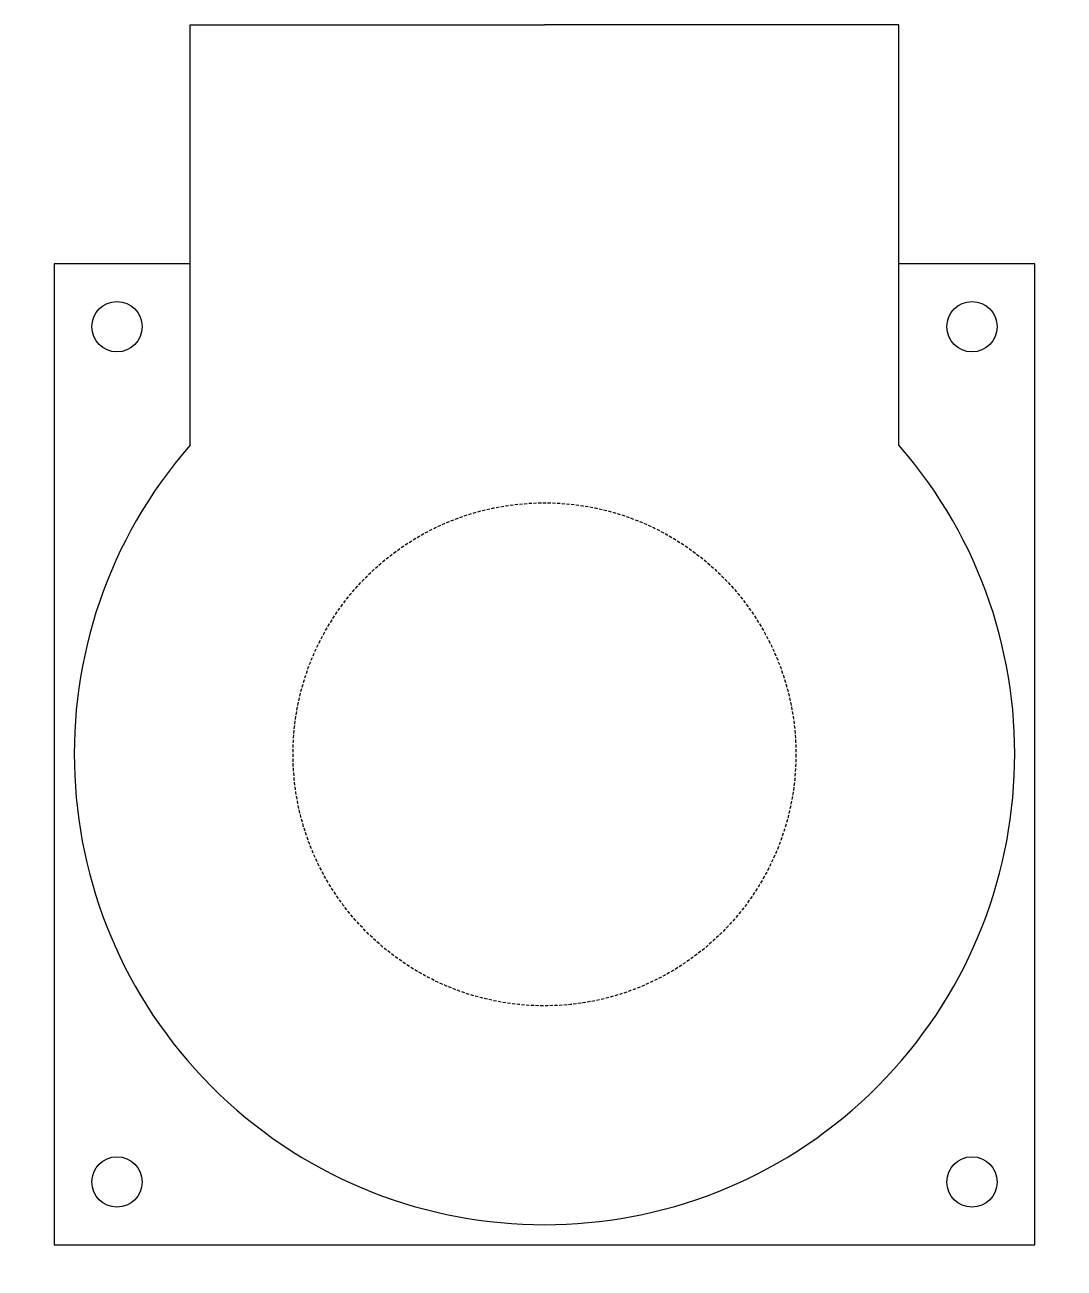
# Model space of a CAD drawing. Header units: millimetres. Extents: x -2.3 to 80.3, y -1.9 to 97.
import ezdxf

# ---------------------------------------------------------------- set-up
doc = ezdxf.new("R2010")
doc.units = ezdxf.units.MM
doc.linetypes.add('HIDDEN', pattern=[0.375, 0.25, -0.125])
doc.layers.add('DIM1', color=11, linetype='Continuous')
doc.layers.add('THIET BI DIEN', color=5, linetype='Continuous')

# ---------------------------------------------------------------- blocks, each defined once
blk = doc.blocks.new('HZCT40S')
at = {"layer": 'DIM1', "linetype": 'HIDDEN'}
blk.add_circle((0, 39), 20, dxfattribs=at)
at = {"layer": 'THIET BI DIEN', "ltscale": 15}
for points in [[(-28.183, 63.586), (-28.183, 97), (0, 97)], [(28.183, 63.586), (28.183, 97), (0, 97)], [(-28.183, 78), (-39, 78), (-39, 0), (39, 0), (39, 78), (28.183, 78)]]:
    blk.add_lwpolyline(points, dxfattribs=at)
for centre in [(-34, 73), (34, 73), (-34, 5), (34, 5)]:
    blk.add_circle(centre, 2, dxfattribs=at)
blk.add_arc((0, 39), 37.4, 138.89963, 41.10037, dxfattribs=at)

msp = doc.modelspace()

# ---------------------------------------------------------------- block references
msp.add_blockref('HZCT40S', (39, 0))

doc.saveas('drawing.dxf')
